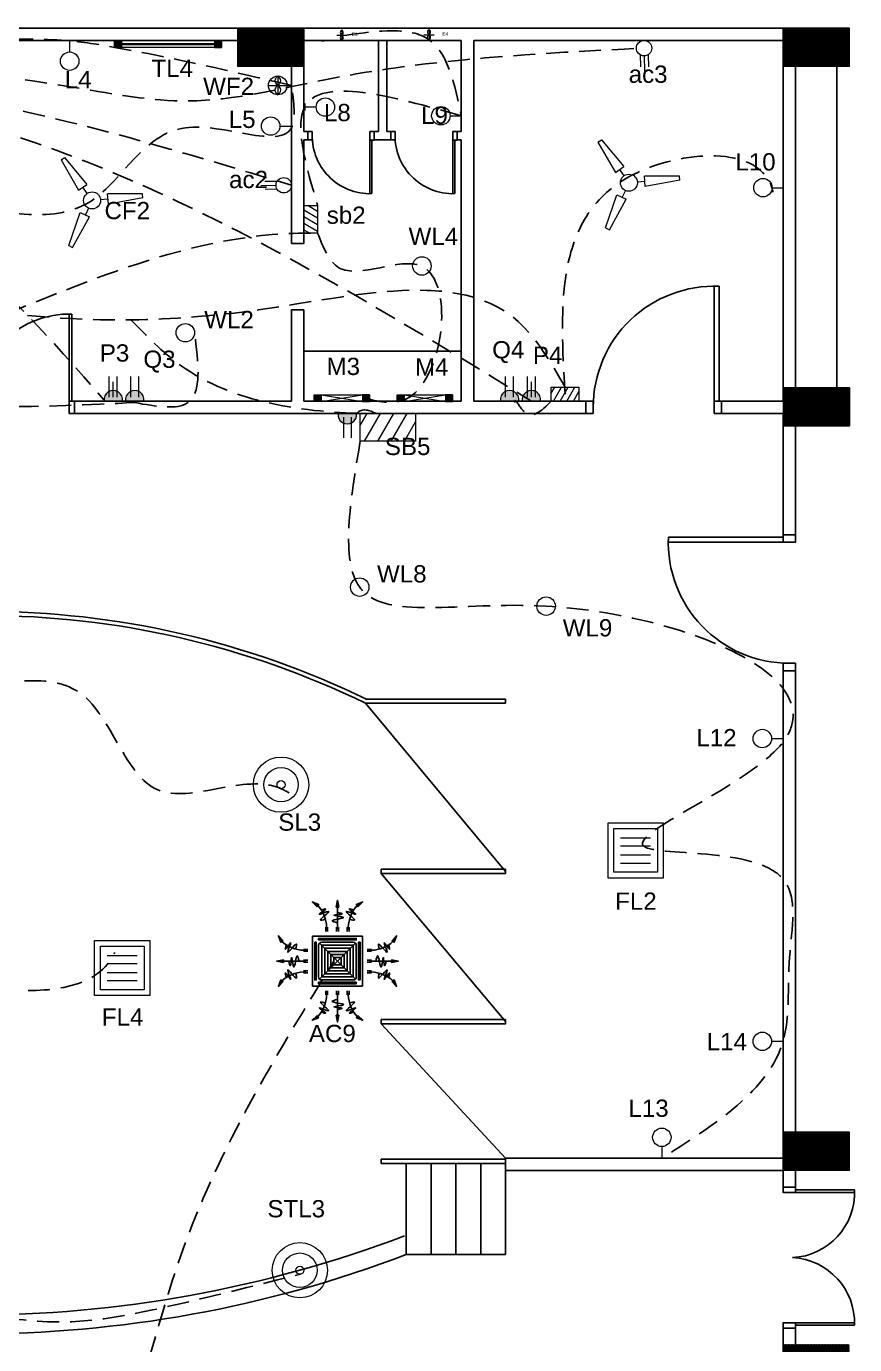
# Model space of a CAD drawing. Header units: inches. Extents: x -913 to 64634, y -1481 to 18188.
# Drawn here: x 2459.6 to 2699.5, y 3989.8 to 4371.5 of the extents above; entities that cross this region are included whole.
import ezdxf

# ---------------------------------------------------------------- set-up
doc = ezdxf.new("R2010")
doc.units = ezdxf.units.IN
doc.header["$MEASUREMENT"] = 0
doc.linetypes.add('HIDDEN', pattern=[9.525, 6.35, -3.175])
for name, color, linetype in [('AC SDB', 14, 'Continuous'), ('AIR', 7, 'Continuous'), ('AIR-00', 8, 'Continuous'), ('AIR-01', 105, 'Continuous'), ('AIR-02', 2, 'Continuous'), ('AIR-04', 40, 'Continuous'), ('ARQ-ALV', 3, 'Continuous'), ('Column', 6, 'Continuous'), ('DB TO SDB', 7, 'Continuous'), ('Door', 130, 'Continuous'), ('SB Wire', 11, 'Continuous'), ('Sofa Washroom', 8, 'Continuous'), ('Stage', 14, 'Continuous'), ('Stairs', 1, 'Continuous'), ('Wall', 150, 'Continuous'), ('Walls', 150, 'Continuous'), ('Washroom wall', 244, 'Continuous')]:
    doc.layers.add(name, color=color, linetype=linetype)
doc.layers.add('E. Fixture', color=6, linetype='Continuous', lineweight=20)
doc.layers.add('HATCH', color=251, linetype='Continuous', lineweight=5)
doc.styles.get("Standard").update_dxf_attribs({"font": 'arial.ttf'})
pattern_1 = [(45, (869.14106, 0), (-0.0883883476, 0.0883883476), [])]

# ---------------------------------------------------------------- blocks, each defined once
blk = doc.blocks.new('S')
at = {"layer": 'E. Fixture'}
for p, q in [((27102.47, -3564.52), (27101.37, -3580.67)), ((27104.44, -3564.49), (27102.47, -3564.52)), ((27104.44, -3564.49), (27106.12, -3580.63)), ((27106.12, -3580.63), (27101.37, -3580.67)), ((27103.45, -3584.14), (27103.45, -3580.66)), ((27082.54, -3599.02), (27095.82, -3589.69)), ((27095.82, -3589.69), (27098.17, -3593.81)), ((27100.04, -3590.05), (27097.02, -3591.79)), ((27106.86, -3590.05), (27109.88, -3591.79)), ((27111.08, -3589.69), (27108.73, -3593.81)), ((27124.36, -3599.02), (27111.08, -3589.69)), ((27083.52, -3600.72), (27098.17, -3593.81)), ((27123.38, -3600.72), (27108.73, -3593.81)), ((27082.54, -3599.02), (27083.52, -3600.72)), ((27124.36, -3599.02), (27123.38, -3600.72))]:
    blk.add_line(p, q, dxfattribs=at)
blk.add_circle((27103.45, -3588.08), 3.94, dxfattribs=at)
blk = doc.blocks.new('tu')
at = {"layer": 'E. Fixture'}
for p, q in [((27127.2, -3640.35), (27127.2, -3628.35)), ((27121.06, -3634.35), (27118.26, -3634.35)), ((27133.2, -3634.35), (27121.2, -3634.35))]:
    blk.add_line(p, q, dxfattribs=at)
blk.add_circle((27127.2, -3634.35), 6, dxfattribs=at)
for centre, start, end in [((27128.7, -3631.35), 116.56402, 243.43598), ((27125.7, -3631.35), 296.56402, 63.43598), ((27128.7, -3637.35), 116.56402, 243.43598), ((27125.7, -3637.35), 296.56402, 63.43598)]:
    blk.add_arc(centre, 3.35, start, end, dxfattribs=at)
blk = doc.blocks.new('14')
at = {"layer": 'E. Fixture'}
for p, q in [((26225, -3900.1), (26243, -3900.1)), ((26234, -3909.1), (26234, -3891.1))]:
    blk.add_line(p, q, dxfattribs=at)
for centre, start, end in [((26229.5, -3902.4), 26.564, 153.436), ((26229.5, -3897.9), 206.564, 333.436), ((26238.5, -3902.4), 26.564, 153.436), ((26238.5, -3897.9), 206.564, 333.436)]:
    blk.add_arc(centre, 5.03, start, end, dxfattribs=at)
blk = doc.blocks.new('oo')
at = {"layer": 'E. Fixture', "lineweight": 15}
for p, q in [((755.23, 589.1), (809.18, 589.1)), ((755.23, 589.03), (809.18, 589.03)), ((755.23, 588.97), (809.18, 588.97)), ((755.23, 588.9), (809.18, 588.9)), ((755.23, 588.77), (809.18, 588.77)), ((755.23, 588.63), (809.18, 588.63)), ((755.23, 588.57), (809.18, 588.57)), ((755.23, 588.5), (809.18, 588.5)), ((755.23, 588.43), (809.18, 588.43)), ((755.23, 588.43), (809.18, 588.43))]:
    blk.add_line(p, q, dxfattribs=at)
at = {"layer": 'E. Fixture', "color": 5, "lineweight": 15}
blk.add_lwpolyline([(751.23, 590.77), (813.18, 590.77), (813.18, 586.76), (751.23, 586.76), (751.23, 590.77)], dxfattribs=at)
at = {"layer": 'HATCH', "lineweight": 15}
for points in [[(751.23, 590.77), (755.23, 590.77), (755.23, 586.76), (751.23, 586.76)], [(751.56, 590.43), (754.89, 590.43), (754.89, 587.1), (751.56, 587.1)], [(751.89, 590.1), (754.56, 590.1), (754.56, 587.43), (751.89, 587.43)], [(752.23, 589.77), (754.23, 589.77), (754.23, 587.76), (752.23, 587.76)], [(752.56, 589.43), (753.89, 589.43), (753.89, 588.1), (752.56, 588.1)], [(752.89, 589.1), (753.56, 589.1), (753.56, 588.43), (752.89, 588.43)], [(813.18, 590.77), (809.18, 590.77), (809.18, 586.76), (813.18, 586.76)], [(812.85, 590.43), (809.51, 590.43), (809.51, 587.1), (812.85, 587.1)], [(812.52, 590.1), (809.85, 590.1), (809.85, 587.43), (812.52, 587.43)], [(812.18, 589.77), (810.18, 589.77), (810.18, 587.76), (812.18, 587.76)], [(811.85, 589.43), (810.52, 589.43), (810.52, 588.1), (811.85, 588.1)], [(811.52, 589.1), (810.85, 589.1), (810.85, 588.43), (811.52, 588.43)]]:
    blk.add_lwpolyline(points, close=True, dxfattribs=at)
blk = doc.blocks.new('05')
at = {"layer": 'E. Fixture'}
blk.add_hatch(color=256, dxfattribs=at).paths.add_polyline_path([(27124.32, -3822.56), (27124.32, -3814.56, 1.138442)])
for p, q in [((27122.65, -3816.83), (27113.67, -3816.83)), ((27122.65, -3818.56), (27115.97, -3818.56)), ((27124.32, -3822.56), (27124.32, -3814.56)), ((27122.65, -3820.28), (27113.67, -3820.28))]:
    blk.add_line(p, q, dxfattribs=at)
blk.add_arc((27123.8, -3818.56), 4.03, 82.5917, 277.4083, dxfattribs=at)
blk = doc.blocks.new('10')
at = {"layer": 'E. Fixture'}
blk.add_hatch(color=256, dxfattribs=at).paths.add_polyline_path([(27132.13, -3831.38), (27132.13, -3823.38, 1.138442)])
for p, q in [((27132.13, -3831.38), (27132.13, -3823.38)), ((27130.46, -3825.65), (27121.48, -3825.65)), ((27130.46, -3829.1), (27121.48, -3829.1))]:
    blk.add_line(p, q, dxfattribs=at)
blk.add_arc((27131.61, -3827.38), 4.03, 82.5917, 277.4083, dxfattribs=at)
blk = doc.blocks.new('69582')
at = {"layer": 'HATCH'}
for p, q in [((1428.68, -3959.17), (1452.68, -3959.17)), ((1428.68, -3983.17), (1428.68, -3959.17)), ((1431.18, -3961.67), (1450.18, -3961.67)), ((1431.18, -3980.67), (1431.18, -3961.67)), ((1450.18, -3961.67), (1450.18, -3980.67)), ((1452.68, -3959.17), (1452.68, -3983.17)), ((1452.68, -3983.17), (1428.68, -3983.17)), ((1450.18, -3980.67), (1431.18, -3980.67))]:
    blk.add_line(p, q, dxfattribs=at)
blk = doc.blocks.new('L4')
at = {"layer": 'E. Fixture'}
for radius in [8, 8, 5, 1.17]:
    blk.add_circle((39232.56, 28184.17), radius, dxfattribs=at)
blk = doc.blocks.new('FCU-13000P (CASSETTE SPLIT)')
at = {"layer": 'AIR-00', "ltscale": 3}
for p, q in [((0, 0.523), (0, 1)), ((-0.193, 0.558), (-0.193, 0.487)), ((-0.162, 0.558), (-0.162, 0.487)), ((-0.016, 0.558), (-0.016, 0.487)), ((0.016, 0.558), (0.016, 0.487)), ((0.162, 0.558), (0.162, 0.487)), ((0.193, 0.558), (0.193, 0.487)), ((-0.523, 0), (-1, 0)), ((-0.558, 0.193), (-0.487, 0.193)), ((-0.558, 0.162), (-0.487, 0.162)), ((-0.558, 0.016), (-0.487, 0.016)), ((0.558, 0.193), (0.487, 0.193)), ((0.558, 0.162), (0.487, 0.162)), ((0.558, 0.016), (0.487, 0.016)), ((0.523, 0), (1, 0)), ((-0.558, -0.016), (-0.487, -0.016)), ((-0.558, -0.162), (-0.487, -0.162)), ((-0.558, -0.193), (-0.487, -0.193)), ((0.558, -0.016), (0.487, -0.016)), ((0.558, -0.162), (0.487, -0.162)), ((0.558, -0.193), (0.487, -0.193)), ((-0.193, -0.558), (-0.193, -0.487)), ((-0.162, -0.558), (-0.162, -0.487)), ((-0.016, -0.558), (-0.016, -0.487)), ((0, -0.523), (0, -1)), ((0.016, -0.558), (0.016, -0.487)), ((0.162, -0.558), (0.162, -0.487)), ((0.193, -0.558), (0.193, -0.487))]:
    blk.add_line(p, q, dxfattribs=at)
at = {"layer": 'AIR-00'}
for p, q in [((0.295, -0.295), (-0.295, 0.295)), ((0.295, 0.295), (-0.295, -0.295))]:
    blk.add_line(p, q, dxfattribs=at)
at = {"layer": 'AIR-00', "ltscale": 3}
for points in [[(-0.335, 0.895), (-0.311, 0.932), (-0.416, 0.973)], [(-0.022, 0.89), (0.022, 0.89), (0, 1)], [(0.335, 0.895), (0.311, 0.932), (0.416, 0.973)], [(-0.895, 0.335), (-0.932, 0.311), (-0.973, 0.416)], [(0.895, 0.335), (0.932, 0.311), (0.973, 0.416)], [(-0.89, 0.022), (-0.89, -0.022), (-1, 0)], [(0.89, 0.022), (0.89, -0.022), (1, 0)], [(-0.895, -0.335), (-0.932, -0.311), (-0.973, -0.416)], [(0.895, -0.335), (0.932, -0.311), (0.973, -0.416)], [(-0.335, -0.895), (-0.311, -0.932), (-0.416, -0.973)], [(-0.022, -0.89), (0.022, -0.89), (0, -1)], [(0.335, -0.895), (0.311, -0.932), (0.416, -0.973)]]:
    blk.add_lwpolyline(points, close=True, dxfattribs=at)
at = {"layer": 'AIR-00'}
for points in [[(-0.323, 0.914, -0.171809), (-0.178, 0.558), (-0.178, 0.522)], [(0.323, 0.914, 0.171809), (0.178, 0.558), (0.178, 0.522)], [(-0.914, 0.323, 0.171809), (-0.558, 0.178), (-0.522, 0.178)], [(0.914, 0.323, -0.171809), (0.558, 0.178), (0.522, 0.178)], [(-0.914, -0.323, -0.171809), (-0.558, -0.178), (-0.522, -0.178)], [(0.914, -0.323, 0.171809), (0.558, -0.178), (0.522, -0.178)], [(-0.323, -0.914, 0.171809), (-0.178, -0.558), (-0.178, -0.522)], [(0.323, -0.914, -0.171809), (0.178, -0.558), (0.178, -0.522)]]:
    blk.add_lwpolyline(points, format="xyb", dxfattribs=at)
for points in [[(-0.26, -0.26), (0.26, -0.26), (0.26, 0.26), (-0.26, 0.26)], [(-0.21, -0.21), (0.21, -0.21), (0.21, 0.21), (-0.21, 0.21)], [(-0.16, -0.16), (0.16, -0.16), (0.16, 0.16), (-0.16, 0.16)], [(-0.11, -0.11), (0.11, -0.11), (0.11, 0.11), (-0.11, 0.11)], [(-0.06, -0.06), (0.06, -0.06), (0.06, 0.06), (-0.06, 0.06)]]:
    blk.add_lwpolyline(points, close=True, dxfattribs=at)
at = {"layer": 'AIR-00', "ltscale": 3}
for points in [[(-0.268, 0.84), (-0.231, 0.852), (-0.134, 0.882), (-0.422, 0.704), (0.005, 0.903), (-0.358, 0.645), (-0.239, 0.678), (-0.199, 0.69)], [(0.268, 0.84), (0.231, 0.852), (0.134, 0.882), (0.422, 0.704), (-0.005, 0.903), (0.358, 0.645), (0.239, 0.678), (0.199, 0.69)], [(-0.84, 0.268), (-0.852, 0.231), (-0.882, 0.134), (-0.704, 0.422), (-0.903, -0.005), (-0.645, 0.358), (-0.678, 0.239), (-0.69, 0.199)], [(0.84, 0.268), (0.852, 0.231), (0.882, 0.134), (0.704, 0.422), (0.903, -0.005), (0.645, 0.358), (0.678, 0.239), (0.69, 0.199)], [(-0.84, -0.268), (-0.852, -0.231), (-0.882, -0.134), (-0.704, -0.422), (-0.903, 0.005), (-0.645, -0.358), (-0.678, -0.239), (-0.69, -0.199)], [(0.84, -0.268), (0.852, -0.231), (0.882, -0.134), (0.704, -0.422), (0.903, 0.005), (0.645, -0.358), (0.678, -0.239), (0.69, -0.199)], [(-0.268, -0.84), (-0.231, -0.852), (-0.134, -0.882), (-0.422, -0.704), (0.005, -0.903), (-0.358, -0.645), (-0.239, -0.678), (-0.199, -0.69)], [(0.268, -0.84), (0.231, -0.852), (0.134, -0.882), (0.422, -0.704), (-0.005, -0.903), (0.358, -0.645), (0.239, -0.678), (0.199, -0.69)]]:
    blk.add_open_spline(points, degree=3, knots=[0.0032834, 0.0032834, 0.0032834, 0.0032834, 0.0712567, 0.1924075, 0.3347111, 0.5062145, 0.5813292, 0.5813292, 0.5813292, 0.5813292], dxfattribs=at)
for points in [[(0, 0.8), (0.077, 0.776), (-0.058, 0.755), (0.098, 0.718), (-0.087, 0.663), (0, 0.631)], [(-0.8, 0), (-0.776, -0.077), (-0.755, 0.058), (-0.718, -0.098), (-0.663, 0.087), (-0.631, 0)], [(0.8, 0), (0.776, -0.077), (0.755, 0.058), (0.718, -0.098), (0.663, 0.087), (0.631, 0)], [(0, -0.8), (0.077, -0.776), (-0.058, -0.755), (0.098, -0.718), (-0.087, -0.663), (0, -0.631)]]:
    blk.add_spline(points, degree=3, dxfattribs=at)
for points in [[(-0.416, 0.973), (-0.335, 0.895), (-0.311, 0.932)], [(0, 1), (-0.022, 0.89), (0.022, 0.89)], [(0.416, 0.973), (0.335, 0.895), (0.311, 0.932)], [(-0.973, 0.416), (-0.895, 0.335), (-0.932, 0.311)], [(0.973, 0.416), (0.895, 0.335), (0.932, 0.311)], [(-1, 0), (-0.89, 0.022), (-0.89, -0.022)], [(1, 0), (0.89, 0.022), (0.89, -0.022)], [(-0.973, -0.416), (-0.895, -0.335), (-0.932, -0.311)], [(0.973, -0.416), (0.895, -0.335), (0.932, -0.311)], [(-0.416, -0.973), (-0.335, -0.895), (-0.311, -0.932)], [(0, -1), (-0.022, -0.89), (0.022, -0.89)], [(0.416, -0.973), (0.335, -0.895), (0.311, -0.932)]]:
    blk.add_solid(points, dxfattribs=at)
at = {"layer": 'AIR-01'}
for points in [[(-0.373, 0.31), (-0.348, 0.31), (-0.348, -0.31), (-0.373, -0.31)], [(-0.31, 0.372), (0.31, 0.372), (0.31, 0.348), (-0.31, 0.348)], [(0.372, 0.31), (0.348, 0.31), (0.348, -0.31), (0.372, -0.31)], [(-0.31, -0.373), (0.31, -0.373), (0.31, -0.348), (-0.31, -0.348)]]:
    blk.add_lwpolyline(points, close=True, dxfattribs=at)
at = {"layer": 'AIR-02'}
blk.add_lwpolyline([(-0.26, -0.31), (0.26, -0.31, 0.414214), (0.31, -0.26), (0.31, 0.26, 0.414214), (0.26, 0.31), (-0.26, 0.31, 0.414214), (-0.31, 0.26), (-0.31, -0.26, 0.414214)], format="xyb", close=True, dxfattribs=at)
at = {"layer": 'AIR-04'}
blk.add_lwpolyline([(-0.41, -0.41), (0.41, -0.41), (0.41, 0.41), (-0.41, 0.41)], close=True, dxfattribs=at)

msp = doc.modelspace()

# ---------------------------------------------------------------- hatches: boundary and pattern name
at = {"layer": 'Column'}
h = msp.add_hatch(dxfattribs=at)
h.set_pattern_fill('ANSI31', color=256)
h.set_pattern_definition(pattern_1)
h.paths.add_polyline_path([(2209.15, 4359.9), (2209.15, 4370.89), (2190, 4370.89), (2190, 4359.9)])
h.paths.add_polyline_path([(2209.15, 4255.44), (2209.15, 4266.43), (2190, 4266.43), (2190, 4255.44)])
h.paths.add_polyline_path([(2678.74, 4370.89), (2678.74, 4367.38), (2678.74, 4367.38), (2678.74, 4359.9), (2697.89, 4359.9), (2697.89, 4370.89)])
h.paths.add_polyline_path([(2678.87, 4266.79), (2678.87, 4255.8), (2698.02, 4255.8), (2698.02, 4266.79)])
h.paths.add_polyline_path([(2678.76, 3989.75), (2678.76, 3978.77), (2697.92, 3978.77), (2697.92, 3989.75)])
h.paths.add_polyline_path([(2678.74, 4051.23), (2678.74, 4040.24), (2697.9, 4040.24), (2697.9, 4051.23)])
h.paths.add_polyline_path([(2698.07, 3737.58), (2678.91, 3737.58), (2678.91, 3726.6), (2698.07, 3726.6)])
h.paths.add_polyline_path([(2697.88, 3536.23), (2678.74, 3536.23), (2678.74, 3528.82), (2678.73, 3525.24), (2697.88, 3525.24)])
h.paths.add_polyline_path([(2616.87, 3536.05), (2597.72, 3536.05), (2597.72, 3525.07), (2616.87, 3525.07)])
h.paths.add_polyline_path([(2518.31, 3536.05), (2499.15, 3536.05), (2499.15, 3525.07), (2518.31, 3525.07)])
h.paths.add_polyline_path([(2388.72, 3536.05), (2369.56, 3536.05), (2369.56, 3525.07), (2388.72, 3525.07)])
h.paths.add_polyline_path([(2290.33, 3525.22), (2290.33, 3528.82), (2290.37, 3536.21), (2271.22, 3536.21), (2271.22, 3525.22)])
h.paths.add_polyline_path([(2209.15, 3525.07), (2209.15, 3536.05), (2190, 3536.05), (2190, 3525.07)])
h.paths.add_polyline_path([(2190.07, 3726.6), (2209.16, 3726.6), (2209.16, 3737.58), (2190.07, 3737.58)])
h.paths.add_polyline_path([(2190.02, 3978.77), (2209.16, 3978.77), (2209.16, 3989.75), (2199.6, 3989.75), (2190.02, 3989.74)])
h.paths.add_polyline_path([(2209.16, 4040.24), (2209.16, 4051.23), (2190, 4051.23), (2190, 4040.24)])
h = msp.add_hatch(dxfattribs=at)
h.set_pattern_fill('ANSI31', color=256)
h.set_pattern_definition(pattern_1)
h.paths.add_polyline_path([(2367.14, 4370.89), (2347.98, 4370.89), (2347.98, 4359.9), (2367.14, 4359.9)])
h.paths.add_polyline_path([(2520.8, 4359.9), (2539.95, 4359.9), (2539.95, 4370.89), (2520.8, 4370.89)])
at = {"layer": 'E. Fixture', "lineweight": 5}
h = msp.add_hatch(dxfattribs=at)
h.set_pattern_fill('ANSI31', color=256, scale=13.334456, angle=105, style=0)
h.set_pattern_definition([(150, (-1175.192, -31104.1965), (-0.8334035, -1.44349721), [])])
h.paths.add_polyline_path([(2543.95, 4311.58), (2543.95, 4319.58), (2539.95, 4319.58), (2539.95, 4311.58)])
h = msp.add_hatch(dxfattribs=at)
h.set_pattern_fill('ANSI31', color=256, scale=13.334456, angle=15, style=0)
h.set_pattern_definition([(60, (-32804.1511, 7982.1221), (-1.44349721, 0.8334035), [])])
h.paths.add_polyline_path([(2611.62, 4262.98), (2619.63, 4262.98), (2619.63, 4266.98), (2611.62, 4266.98)])
h = msp.add_hatch(dxfattribs=at)
h.set_pattern_fill('ANSI31', color=256, scale=26.668912, angle=15, style=0)
h.set_pattern_definition([(60, (-68275.2714, 11689.6668), (-2.88699442, 1.666807), [])])
h.paths.add_polyline_path([(2556.28, 4251.38), (2572.28, 4251.38), (2572.28, 4259.38), (2556.28, 4259.38)])

# ---------------------------------------------------------------- linework, layer by layer
at = {"layer": 'AC SDB', "linetype": 'HIDDEN'}
msp.add_spline([(2190.14, 3608.38), (2197.56, 3622.88), (2199.93, 3627.67), (2205.64, 3634.38), (2241.14, 3664.38), (2257.14, 3687.88), (2283.64, 3718.88), (2310.14, 3741.88), (2324.14, 3792.38), (2372.14, 3829.38), (2440.14, 3872.38), (2484.64, 3950.38), (2506.64, 4021.88), (2548.63, 4100.81)], degree=3, dxfattribs=at)
at = {"layer": 'ARQ-ALV'}
msp.add_line((2660.95, 4259.38), (2660.95, 4262.98), dxfattribs=at)
at = {"layer": 'Column'}
for points in [[(2520.8, 4370.89), (2539.95, 4370.89), (2539.95, 4359.9), (2520.8, 4359.9)], [(2678.74, 4370.89), (2697.89, 4370.89), (2697.89, 4359.9), (2678.74, 4359.9)], [(2678.87, 4266.79), (2698.02, 4266.79), (2698.02, 4255.8), (2678.87, 4255.8)], [(2678.74, 4051.23), (2697.9, 4051.23), (2697.9, 4040.24), (2678.74, 4040.24)]]:
    msp.add_lwpolyline(points, close=True, dxfattribs=at)
at = {"layer": 'Door'}
for p, q in [((2559.11, 4338.54), (2559.11, 4323.01)), ((2559.66, 4338.49), (2559.66, 4323.02)), ((2583.11, 4338.54), (2583.11, 4323.01)), ((2583.66, 4338.49), (2583.66, 4323.02))]:
    msp.add_line(p, q, dxfattribs=at)
for points in [[(2542.4, 4341.02), (2541.15, 4341.02), (2541.15, 4338.58), (2542.4, 4338.58)], [(2560.35, 4340.98), (2559.11, 4340.98), (2559.11, 4338.54), (2560.35, 4338.54)], [(2566.4, 4341.02), (2565.15, 4341.02), (2565.15, 4338.58), (2566.4, 4338.58)], [(2584.35, 4340.98), (2583.11, 4340.98), (2583.11, 4338.54), (2584.35, 4338.54)], [(2473.52, 4262.96), (2472, 4262.96), (2472, 4259.36), (2473.52, 4259.36)], [(2623.76, 4262.98), (2621.62, 4262.98), (2621.62, 4259.38), (2623.76, 4259.38)], [(2660.95, 4262.98), (2658.8, 4262.98), (2658.8, 4259.38), (2660.95, 4259.38)], [(2678.74, 4224.23), (2678.74, 4222.09), (2682.34, 4222.09), (2682.34, 4224.23)], [(2678.74, 4187.05), (2678.74, 4184.9), (2682.34, 4184.9), (2682.34, 4187.05)], [(2682.34, 4033.85), (2682.34, 4035.38), (2678.74, 4035.38), (2678.74, 4033.85)], [(2678.74, 4035.38), (2678.74, 4033.85), (2682.34, 4033.85), (2682.34, 4035.38)], [(2682.34, 3994.56), (2682.34, 3996.09), (2678.74, 3996.09), (2678.74, 3994.56)], [(2678.74, 3996.09), (2678.74, 3994.56), (2682.34, 3994.56), (2682.34, 3996.09)]]:
    msp.add_lwpolyline(points, close=True, dxfattribs=at)
for points in [[(2658.8, 4296.22), (2658.8, 4262.98), (2660.23, 4262.98), (2660.23, 4296.19)], [(2472.76, 4288.15), (2472.76, 4262.96), (2471.99, 4262.96), (2471.99, 4288.16)], [(2645.5, 4222.09), (2678.74, 4222.09), (2678.74, 4223.51), (2645.53, 4223.51)], [(2699.46, 4034.58), (2682.34, 4034.58), (2682.34, 4033.85), (2699.47, 4033.85)], [(2699.42, 3996.09), (2682.34, 3996.09), (2682.34, 3995.36), (2699.41, 3995.36)]]:
    msp.add_lwpolyline(points, dxfattribs=at)
for centre, radius, start, end in [((2559.11, 4339.76), 16.75, 175.9618, 271.893), ((2583.11, 4339.76), 16.75, 175.9618, 271.893), ((2658.8, 4261.18), 35.04, 87.6709, 180), ((2472, 4261.16), 27, 88.3842, 180), ((2680.54, 4222.09), 35.04, 177.6709, 270), ((2680.54, 4033.85), 18.93, 272.8693, 2.189), ((2680.54, 3996.09), 18.88, 357.8055, 87.1235)]:
    msp.add_arc(centre, radius, start, end, dxfattribs=at)
at = {"layer": 'E. Fixture', "lineweight": 5}
for p, q in [((2473.14, 4367.38), (2471.11, 4367.38)), ((2472.13, 4364.04), (2472.13, 4367.38)), ((2637.37, 4363.19), (2637.44, 4359.71)), ((2638.53, 4362.92), (2638.61, 4358.52)), ((2639.67, 4363.24), (2639.74, 4359.75)), ((2540.19, 4349.09), (2540.19, 4347.07)), ((2543.52, 4348.08), (2540.19, 4348.08)), ((2582.29, 4345.58), (2585.63, 4345.58)), ((2585.63, 4344.57), (2585.63, 4346.59)), ((2533.02, 4342.58), (2536.35, 4342.58)), ((2536.35, 4341.57), (2536.35, 4343.59)), ((2531.9, 4325.41), (2527.49, 4325.33)), ((2532.17, 4326.57), (2528.68, 4326.5)), ((2675.57, 4324.75), (2678.91, 4324.75)), ((2678.91, 4323.74), (2678.91, 4325.76)), ((2532.21, 4324.27), (2528.73, 4324.2)), ((2544.96, 4262.81), (2556.96, 4264.81)), ((2544.96, 4264.81), (2556.96, 4262.81)), ((2568.96, 4262.81), (2580.96, 4264.81)), ((2568.96, 4264.81), (2580.96, 4262.81)), ((2675.41, 4165.25), (2678.74, 4165.25)), ((2678.74, 4166.26), (2678.74, 4164.24)), ((2631.7, 4136.51), (2640.37, 4136.51)), ((2631.7, 4136.51), (2640.37, 4136.51)), ((2631.7, 4134.19), (2640.37, 4134.19)), ((2631.7, 4134.19), (2640.37, 4134.19)), ((2631.7, 4131.57), (2640.37, 4131.57)), ((2631.7, 4131.57), (2640.37, 4131.57)), ((2631.7, 4129.2), (2640.37, 4129.2)), ((2631.7, 4129.2), (2640.37, 4129.2)), ((2483.02, 4102.46), (2491.69, 4102.46)), ((2483.02, 4102.46), (2491.69, 4102.46)), ((2483.02, 4100.14), (2491.69, 4100.14)), ((2483.02, 4100.14), (2491.69, 4100.14)), ((2483.02, 4097.52), (2491.69, 4097.52)), ((2483.02, 4097.52), (2491.69, 4097.52)), ((2483.02, 4095.15), (2491.69, 4095.15)), ((2483.02, 4095.15), (2491.69, 4095.15)), ((2675.41, 4077.58), (2678.74, 4077.58)), ((2678.74, 4078.59), (2678.74, 4076.57)), ((2643.63, 4047.11), (2643.63, 4043.78)), ((2642.61, 4043.78), (2644.64, 4043.78))]:
    msp.add_line(p, q, dxfattribs=at)
for points in [[(2539.95, 4311.58), (2539.95, 4319.58), (2543.95, 4319.58), (2543.95, 4311.58)], [(2611.62, 4266.98), (2619.63, 4266.98), (2619.63, 4262.98), (2611.62, 4262.98)], [(2556.28, 4259.38), (2572.28, 4259.38), (2572.28, 4251.38), (2556.28, 4251.38)]]:
    msp.add_lwpolyline(points, close=True, dxfattribs=at)
at = {"layer": 'E. Fixture', "color": 252, "lineweight": 5}
for points in [[(2542.96, 4264.81), (2544.96, 4264.81), (2544.96, 4262.81), (2542.96, 4262.81)], [(2543.12, 4264.64), (2544.79, 4264.64), (2544.79, 4262.98), (2543.12, 4262.98)], [(2543.29, 4264.48), (2544.62, 4264.48), (2544.62, 4263.14), (2543.29, 4263.14)], [(2543.46, 4264.31), (2544.46, 4264.31), (2544.46, 4263.31), (2543.46, 4263.31)], [(2543.62, 4264.14), (2544.29, 4264.14), (2544.29, 4263.48), (2543.62, 4263.48)], [(2543.79, 4263.98), (2544.12, 4263.98), (2544.12, 4263.64), (2543.79, 4263.64)], [(2558.96, 4264.81), (2556.96, 4264.81), (2556.96, 4262.81), (2558.96, 4262.81)], [(2558.79, 4264.64), (2557.13, 4264.64), (2557.13, 4262.98), (2558.79, 4262.98)], [(2558.63, 4264.48), (2557.29, 4264.48), (2557.29, 4263.14), (2558.63, 4263.14)], [(2558.46, 4264.31), (2557.46, 4264.31), (2557.46, 4263.31), (2558.46, 4263.31)], [(2558.29, 4264.14), (2557.63, 4264.14), (2557.63, 4263.48), (2558.29, 4263.48)], [(2558.13, 4263.98), (2557.79, 4263.98), (2557.79, 4263.64), (2558.13, 4263.64)], [(2566.96, 4264.81), (2568.96, 4264.81), (2568.96, 4262.81), (2566.96, 4262.81)], [(2567.12, 4264.64), (2568.79, 4264.64), (2568.79, 4262.98), (2567.12, 4262.98)], [(2567.29, 4264.48), (2568.62, 4264.48), (2568.62, 4263.14), (2567.29, 4263.14)], [(2567.46, 4264.31), (2568.46, 4264.31), (2568.46, 4263.31), (2567.46, 4263.31)], [(2567.62, 4264.14), (2568.29, 4264.14), (2568.29, 4263.48), (2567.62, 4263.48)], [(2567.79, 4263.98), (2568.12, 4263.98), (2568.12, 4263.64), (2567.79, 4263.64)], [(2582.96, 4264.81), (2580.96, 4264.81), (2580.96, 4262.81), (2582.96, 4262.81)], [(2582.79, 4264.64), (2581.13, 4264.64), (2581.13, 4262.98), (2582.79, 4262.98)], [(2582.63, 4264.48), (2581.29, 4264.48), (2581.29, 4263.14), (2582.63, 4263.14)], [(2582.46, 4264.31), (2581.46, 4264.31), (2581.46, 4263.31), (2582.46, 4263.31)], [(2582.29, 4264.14), (2581.63, 4264.14), (2581.63, 4263.48), (2582.29, 4263.48)], [(2582.13, 4263.98), (2581.79, 4263.98), (2581.79, 4263.64), (2582.13, 4263.64)]]:
    msp.add_lwpolyline(points, close=True, dxfattribs=at)
for points in [[(2542.96, 4264.81), (2558.96, 4264.81), (2558.96, 4262.81), (2542.96, 4262.81), (2542.96, 4264.81)], [(2566.96, 4264.81), (2582.96, 4264.81), (2582.96, 4262.81), (2566.96, 4262.81), (2566.96, 4264.81)]]:
    msp.add_lwpolyline(points, dxfattribs=at)
at = {"layer": 'E. Fixture', "lineweight": 5}
for centre, radius in [((2638.49, 4365.15), 2.23), ((2472.13, 4361.38), 2.67), ((2546.19, 4348.08), 2.67), ((2579.63, 4345.58), 2.67), ((2530.35, 4342.58), 2.67), ((2534.12, 4325.45), 2.23), ((2672.91, 4324.75), 2.67), ((2574.13, 4302.08), 2.67), ((2505.63, 4282.75), 2.67), ((2556.13, 4209.08), 2.67), ((2610.13, 4203.58), 2.67), ((2672.74, 4165.25), 2.67), ((2672.74, 4077.58), 2.67), ((2643.63, 4049.78), 2.67)]:
    msp.add_circle(centre, radius, dxfattribs=at)
at = {"layer": 'SB Wire', "linetype": 'HIDDEN'}
for points in [[(2536.44, 4354.36), (2485.14, 4365.38), (2471.11, 4367.38), (2427.64, 4366.38), (2413.13, 4366.38), (2399.45, 4365.71), (2351.64, 4353.59), (2351.55, 4344.59), (2353.22, 4343.58), (2351.55, 4342.08)], [(2552.42, 4368.93), (2576.22, 4367.58), (2585.55, 4345.58)], [(2278.57, 4362.76), (2474.19, 4353.66), (2506.49, 4349.85), (2546.53, 4356.1), (2638.49, 4365.15)], [(2278.57, 4358.94), (2441.92, 4350.26), (2536.35, 4325.45)], [(2278.63, 4352.65), (2419.88, 4349.26), (2605.85, 4262.98)], [(2585.63, 4345.58), (2540.19, 4348.08), (2543.95, 4319.58)], [(2615.63, 4266.98), (2602.03, 4285.97), (2526.85, 4289.38), (2389.85, 4303.22), (2278.57, 4352.65)], [(2278.57, 4352.65), (2393.41, 4333.54), (2432, 4312.61), (2482.07, 4263.32)], [(2401.13, 4270.98), (2380.29, 4282.75), (2390.63, 4321.08), (2438.63, 4321.08), (2478.63, 4321.08), (2505.63, 4342.08), (2536.35, 4342.08), (2536.35, 4354.36)], [(2615.63, 4264.98), (2635.14, 4328.43), (2675.56, 4324.49), (2675.82, 4323.49)], [(2409.13, 4270.98), (2444.84, 4284.6), (2539.95, 4311.58), (2541.95, 4311.58)], [(2543.95, 4311.58), (2550.13, 4301.58), (2573.93, 4302.06), (2568.62, 4263.14), (2557.46, 4263.81)], [(2489.87, 4286.49), (2504.17, 4273.37), (2559.28, 4259.38), (2564.28, 4259.38)], [(2490.97, 4262.52), (2506.37, 4262.52), (2508.29, 4282.75)], [(2611.62, 4262.98), (2603.19, 4260.49), (2601.07, 4262.98), (2601.07, 4262.52)], [(2409.13, 4262.98), (2451.05, 4261.34), (2490.97, 4262.52)], [(2560.88, 4259.37), (2555.21, 4259.38), (2553.69, 4258.26), (2553.48, 4258.66)], [(2556.28, 4251.38), (2556.13, 4209.08), (2610.13, 4203.58), (2678.74, 4164.24), (2638.32, 4134.19), (2678.74, 4124.58), (2680.64, 4101.88), (2678.74, 4077.58), (2643.63, 4043.78)], [(2325.94, 4180.65), (2403.63, 4178.17), (2440.35, 4179.48), (2475.5, 4178.17), (2497.69, 4150.36), (2533.36, 4150.73), (2537.13, 4148.63)], [(2313.53, 4176.65), (2331.14, 4126.19), (2325.14, 4069.88), (2342.42, 4012.71), (2375, 4005.21), (2413.64, 3997.38), (2443.41, 3998.33), (2465.64, 3996.38), (2503.14, 4001.38), (2539.07, 4010.17)], [(2321.91, 4178.13), (2349.4, 4146.96), (2400.64, 4101.62), (2429.14, 4097.88), (2445.64, 4093.88), (2452.26, 4092.81), (2484.24, 4101.62), (2485.12, 4103.26)]]:
    msp.add_spline(points, degree=3, dxfattribs=at)
at = {"layer": 'Sofa Washroom'}
for p, q in [((2544.63, 4367.38), (2549.48, 4367.38)), ((2545.23, 4367.38), (2545.23, 4367.12)), ((2545.71, 4367.38), (2545.71, 4367.12)), ((2550.02, 4367.38), (2551.49, 4367.38)), ((2552.03, 4367.38), (2556.87, 4367.38)), ((2569.83, 4367.38), (2574.68, 4367.38)), ((2575.22, 4367.38), (2576.69, 4367.38)), ((2577.23, 4367.38), (2582.07, 4367.38)), ((2585.55, 4277.38), (2539.95, 4277.38))]:
    msp.add_line(p, q, dxfattribs=at)
at = {"layer": 'Stage'}
for p, q in [((2557.85, 4176.65), (2598.39, 4176.65)), ((2557.85, 4175.45), (2598.39, 4175.45))]:
    msp.add_line(p, q, dxfattribs=at)
for points in [[(2598.39, 4127.39), (2562.39, 4127.39), (2562.39, 4126.19), (2598.39, 4126.19)], [(2598.39, 4083.88), (2562.39, 4083.88), (2562.39, 4082.68), (2598.39, 4082.68)], [(2598.39, 4043.41), (2562.39, 4043.41), (2562.39, 4042.21), (2598.39, 4042.21)]]:
    msp.add_lwpolyline(points, close=True, dxfattribs=at)
for centre, radius, start, end in [((2447.67, 3949.19), 252.85, 64.0642, 115.9358), ((2447.67, 3949.12), 251.72, 64.0424, 115.9576)]:
    msp.add_arc(centre, radius, start, end, dxfattribs=at)
at = {"layer": 'Stairs', "ltscale": 3}
for p, q in [((2569.59, 4015.81), (2569.59, 4042.21)), ((2576.79, 4015.81), (2576.79, 4042.21)), ((2583.99, 4015.81), (2583.99, 4042.21)), ((2591.19, 4015.81), (2591.19, 4042.21)), ((2598.39, 4015.81), (2598.39, 4042.21)), ((2569.59, 4015.81), (2576.79, 4015.81)), ((2576.79, 4015.81), (2583.99, 4015.81)), ((2583.99, 4015.81), (2591.19, 4015.81)), ((2591.19, 4015.81), (2598.39, 4015.81))]:
    msp.add_line(p, q, dxfattribs=at)
at = {"layer": 'Wall'}
for p, q in [((2367.14, 4370.89), (2520.8, 4370.89)), ((2539.95, 4370.89), (2678.74, 4370.89)), ((2557.85, 4175.45), (2598.39, 4126.79)), ((2562.39, 4126.19), (2598.39, 4083.28)), ((2562.39, 4082.68), (2598.39, 4043.78))]:
    msp.add_line(p, q, dxfattribs=at)
at = {"layer": 'Wall', "ltscale": 3}
for p, q in [((2539.95, 4340.98), (2539.95, 4367.38)), ((2561.55, 4340.98), (2561.55, 4367.38)), ((2563.95, 4340.98), (2563.95, 4367.38)), ((2585.55, 4340.98), (2585.55, 4367.38)), ((2589.15, 4262.98), (2589.15, 4367.38)), ((2536.35, 4308.58), (2536.35, 4359.9)), ((2541.15, 4340.98), (2539.95, 4340.98)), ((2541.15, 4340.98), (2539.95, 4340.98)), ((2541.15, 4340.98), (2541.15, 4338.58)), ((2561.55, 4340.98), (2560.35, 4340.98)), ((2561.55, 4340.98), (2560.35, 4340.98)), ((2560.35, 4340.98), (2560.35, 4338.58)), ((2560.35, 4340.98), (2560.35, 4338.58)), ((2560.35, 4340.98), (2560.35, 4338.58)), ((2565.15, 4340.98), (2563.95, 4340.98)), ((2565.15, 4340.98), (2565.15, 4338.58)), ((2585.55, 4340.98), (2584.35, 4340.98)), ((2584.35, 4340.98), (2584.35, 4338.58)), ((2584.35, 4340.98), (2584.35, 4338.58)), ((2584.35, 4340.98), (2584.35, 4338.58)), ((2539.95, 4308.58), (2539.95, 4338.58)), ((2541.15, 4338.58), (2539.95, 4338.58)), ((2565.15, 4338.58), (2560.35, 4338.58)), ((2585.55, 4338.58), (2584.35, 4338.58)), ((2585.55, 4262.98), (2585.55, 4338.58)), ((2539.95, 4308.58), (2536.35, 4308.58)), ((2536.35, 4262.98), (2536.35, 4289.38)), ((2539.95, 4289.38), (2536.35, 4289.38)), ((2539.95, 4262.98), (2539.95, 4289.38)), ((2585.55, 4262.98), (2585.55, 4277.38)), ((2536.35, 4262.98), (2471.99, 4262.98)), ((2585.55, 4262.98), (2539.95, 4262.98)), ((2622.55, 4262.98), (2589.15, 4262.98)), ((2678.74, 4262.98), (2660.95, 4262.98)), ((2622.55, 4259.38), (2472, 4259.38)), ((2677.62, 4040.18), (2678.74, 4040.18))]:
    msp.add_line(p, q, dxfattribs=at)
for points in [[(2520.8, 4367.38), (2367.14, 4367.38)], [(2585.55, 4367.38), (2539.95, 4367.38)], [(2678.74, 4367.38), (2589.15, 4367.38)], [(2678.74, 4262.98), (2678.74, 4367.38)], [(2682.34, 4359.9), (2682.34, 4266.79)], [(2694.34, 4266.79), (2694.34, 4359.9)], [(2678.74, 4222.09), (2678.74, 4259.38), (2660.95, 4259.38)], [(2682.34, 4255.8), (2682.34, 4222.09)], [(2678.74, 4043.78), (2678.74, 4187.09)], [(2682.34, 4187.05), (2682.34, 4051.23)], [(2678.74, 4040.18), (2598.39, 4040.18), (2598.39, 4043.78), (2678.74, 4043.78)], [(2677.62, 4043.78), (2678.74, 4043.78)], [(2678.74, 4035.38), (2678.74, 4040.18)], [(2682.34, 4035.38), (2682.34, 4040.18)], [(2678.74, 3528.82), (2678.74, 3994.56)], [(2682.34, 3989.76), (2682.34, 3994.56)]]:
    msp.add_lwpolyline(points, dxfattribs=at)
at = {"layer": 'Walls'}
for p, q in [((2682.34, 4035.38), (2678.74, 4035.38)), ((2682.34, 3994.56), (2678.74, 3994.56))]:
    msp.add_line(p, q, dxfattribs=at)
at = {"layer": 'Washroom wall', "ltscale": 3}
msp.add_line((2598.39, 4175.45), (2598.39, 4176.65), dxfattribs=at)
for centre in [(2444.2, 4349.95), (2444.69, 4344.49)]:
    msp.add_arc(centre, 351.61, 248.9369, 290.8064, dxfattribs=at)

# ---------------------------------------------------------------- block references
at = {"lineweight": 5, "xscale": 0.5, "yscale": 0.5, "zscale": 0.5}
msp.add_blockref('oo', (2109.52, 4071.99), dxfattribs=at)
at = {"layer": 'AIR', "xscale": 17.59469228073295, "yscale": 17.59469228073295, "zscale": 17.59469228073295}
msp.add_blockref('FCU-13000P (CASSETTE SPLIT)', (2549.69, 4100.81), dxfattribs=at)
at = {"layer": 'E. Fixture', "lineweight": 5}
for name, p, xscale, yscale, zscale, rotation in [('14', (3213.38, 8654.9), 0.1633701471540731, 0.1633701471540731, 0.1633701471540731, 270), ('14', (3188.11, 8654.79), 0.1633701471540731, 0.1633701471540731, 0.1633701471540731, 270), ('tu', (14759.29, 2716.27), 0.4507240284477316, 0.4507240284465019, 0.4507240284477316, 180), ('S', (17052.95, -4845.88), 0.6250526276705225, 0.6250526276671735, 0.6250526276669662, 155.0800922591944), ('S', (16897.47, -4851), 0.6250526276705225, 0.6250526276671735, 0.6250526276669662, 155.0800922591944), ('05', (5030.68, 22347.38), 0.6667228028454701, 0.6667228028436512, 0.6667228028454701, 270), ('10', (5042.77, 22352.59), 0.6667228028454701, 0.6667228028436512, 0.6667228028454701, 270), ('10', (5151.35, 22352.59), 0.6667228028454701, 0.6667228028436512, 0.6667228028454701, 270), ('05', (5151.77, 22347.38), 0.6667228028454701, 0.6667228028436512, 0.6667228028454701, 270), ('10', (0.74, -13830.23), 0.6667228028454701, 0.6667228028436512, 0.6667228028454701, 89.99999999999999)]:
    msp.add_blockref(name, p, dxfattribs=dict(at, xscale=xscale, yscale=yscale, zscale=zscale, rotation=rotation))
for p in [(-36699.21, -24032.28), (-36693.76, -24172.88)]:
    msp.add_blockref('L4', p, dxfattribs=at)
at = {"layer": 'HATCH', "lineweight": 5, "xscale": 0.6667228028454701, "yscale": 0.6667228028436512, "zscale": 0.6667228028454701}
for p in [(1675.51, 6780.53), (1675.51, 6780.53), (1526.82, 6746.48), (1526.82, 6746.48)]:
    msp.add_blockref('69582', p, dxfattribs=at)

# ---------------------------------------------------------------- texts
at = {"layer": 'DB TO SDB', "linetype": 'HIDDEN'}
for s, height, p in [('E3', 1, (2553.82, 4368.64)), ('E4', 1, (2580.06, 4368.76)), ('TL4', 5, (2495.82, 4356.82)), ('ac3', 5, (2634.03, 4355.11)), ('L4', 5, (2470.71, 4353.54)), ('WF2', 5, (2510.79, 4351.59)), ('L8', 5, (2545.77, 4344)), ('L9', 5, (2573.9, 4343.23)), ('L5', 5, (2518.2, 4342.04)), ('L10', 5, (2664.93, 4329.73)), ('ac2', 5, (2518.3, 4324.63)), ('CF2', 5, (2482.22, 4315.63)), ('sb2', 5, (2546.58, 4314.29)), ('WL4', 5, (2570.29, 4308.16)), ('WL2', 5, (2511.1, 4284.07)), ('P3', 5, (2480.86, 4274.39)), ('Q4', 5, (2594.5, 4275.31)), ('Q3', 5, (2493.48, 4272.58)), ('M3', 5, (2546.52, 4270.5)), ('M4', 5, (2572.15, 4270.34)), ('P4', 5, (2606.28, 4273.74)), ('SB5', 5, (2563.42, 4247.33)), ('WL8', 5, (2561.14, 4210.44)), ('WL9', 5, (2614.93, 4194.81)), ('L12', 5, (2653.62, 4163)), ('SL3', 5, (2532.54, 4138.56)), ('FL2', 5, (2630.11, 4115.67)), ('FL4', 5, (2481.45, 4082.14)), ('AC9', 5, (2541.41, 4077.35)), ('L14', 5, (2656.64, 4074.97)), ('L13', 5, (2633.96, 4055.71)), ('STL3', 5, (2529.4, 4026.61))]:
    msp.add_text(s, height=height, dxfattribs=at).set_placement(p)

doc.saveas('drawing.dxf')
